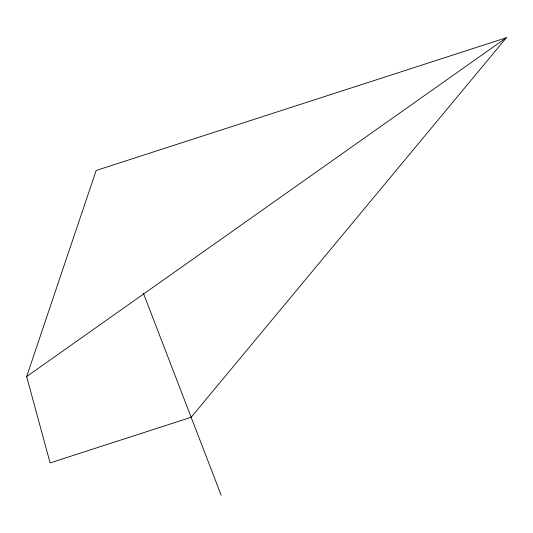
<?xml version="1.0" encoding="UTF-8"?>
<svg xmlns="http://www.w3.org/2000/svg" width="533" height="533" viewBox="0 0 533 533"><rect width="100%" height="100%" fill="white"/><g stroke="black" fill="none" stroke-linecap="round" stroke-linejoin="round"><path stroke-width="0.8" d="M26.65 376.584L96.147 170.48L506.35 37.75L191.154 417.279L50.102 462.917L26.65 376.584L506.35 37.75M143.35 293.103L221.168 495.25"/></g></svg>
